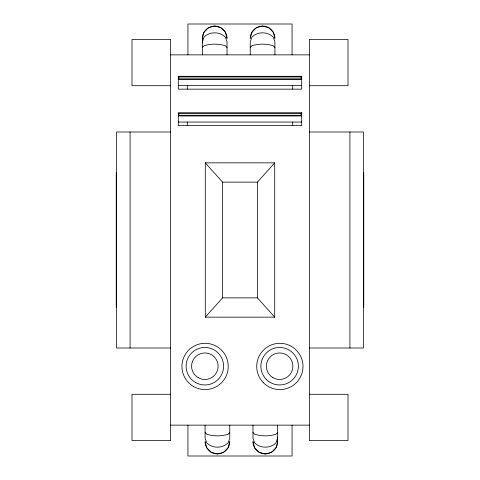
<?xml version="1.0" encoding="UTF-8"?>
<svg xmlns="http://www.w3.org/2000/svg" width="480" height="480" viewBox="0 0 480 480"><rect width="100%" height="100%" fill="white"/><g stroke="black" fill="none" stroke-linecap="round" stroke-linejoin="round"><path stroke-width="0.72" d="M202.338 54.858L202.338 41.706L203.994 37.188C209.628 31.374 219.738 31.374 225.372 37.188L227.028 41.706L227.028 54.858M277.662 425.142L277.662 438.294L276.006 442.812C270.372 448.626 260.262 448.626 254.628 442.812L252.972 438.294L252.972 425.142M274.716 317.142L257.358 297.858L257.358 182.142L274.716 162.858L205.284 162.858L205.284 317.142L274.716 317.142L274.716 162.858M205.284 317.142L222.642 297.858L222.642 182.142L205.284 162.858M202.338 47.436L203.994 45.78C210.876 43.596 218.49 43.596 225.372 45.78L227.028 47.436M250.236 47.436L251.892 45.78C258.774 43.596 266.382 43.596 273.27 45.78L274.92 47.436M229.764 432.564L228.108 434.22C221.226 436.404 213.618 436.404 206.73 434.22L205.08 432.564M277.662 432.564L276.006 434.22C269.124 436.404 261.51 436.404 254.628 434.22L252.972 432.564M170.574 54.858L309.426 54.858M178.284 79.518L301.716 79.518M178.284 85.62L301.716 85.62M170.574 85.716L132 85.716L132 39.426L170.574 39.426L170.574 440.574L132 440.574L132 394.284L170.574 394.284M309.426 85.716L348 85.716L348 39.426L309.426 39.426L309.426 440.574L348 440.574L348 394.284L309.426 394.284M178.284 115.968L301.716 115.968M178.284 122.064L301.716 122.064M170.574 132L116.574 132L116.574 348L170.574 348M309.426 132L363.426 132L363.426 348L309.426 348M116.574 172.77L116.25 172.77L116.25 307.23L116.574 307.23M363.426 172.77L363.75 172.77L363.75 307.23L363.426 307.23M222.642 182.142L257.358 182.142M222.642 297.858L257.358 297.858M170.574 425.142L309.426 425.142M202.338 41.706L202.812 42.996M277.188 437.004L277.662 438.294M202.89 40.458L202.338 38.4L203.994 32.226L208.512 27.708L214.68 26.058L220.854 27.708L225.372 32.226L227.028 38.4A12.342 12.342 0 0 0 213.618 26.106A12.342 12.342 0 0 0 202.524 40.524M277.11 439.542L277.662 441.6L276.006 447.774L271.488 452.292L265.32 453.942L259.146 452.292L254.628 447.774L252.972 441.6A12.342 12.342 0 0 0 266.382 453.894A12.342 12.342 0 0 0 277.476 439.476M349.926 132L349.926 348M292.716 85.62L292.716 89.16M292.716 122.064L292.716 125.61M292.074 54.858L292.074 24L187.926 24L187.926 54.858M292.074 425.142L292.074 456L187.926 456L187.926 425.142M274.92 54.858L274.92 41.706L273.27 37.188C267.63 31.374 257.526 31.374 251.892 37.188L250.236 41.706L250.236 54.858M229.764 425.142L229.764 438.294L228.108 442.812C222.474 448.626 212.37 448.626 206.73 442.812L205.08 438.294L205.08 425.142M187.284 85.62L187.284 89.16M187.284 122.064L187.284 125.61M130.074 132L130.074 348M251.892 32.226L250.236 38.4A12.342 12.342 0 0 1 262.578 26.058L268.752 27.708L273.27 32.226L274.92 38.4A12.342 12.342 0 0 0 262.578 26.058L256.41 27.708L251.892 32.226M229.764 441.6L228.108 447.774L223.59 452.292L217.422 453.942L211.248 452.292L206.73 447.774L205.08 441.6A12.342 12.342 0 0 0 217.422 453.942A12.342 12.342 0 0 0 229.764 441.6M301.716 76.302L178.284 76.302L178.284 89.16L301.716 89.16L301.716 76.302M301.032 76.974L178.968 76.974L178.968 78.846L301.032 78.846L301.032 76.974M301.716 112.752L178.284 112.752L178.284 125.61L301.716 125.61L301.716 112.752M301.032 113.424L178.968 113.424L178.968 115.296L301.032 115.296L301.032 113.424M263.49 382.812A23.142 23.142 0 0 0 302.214 372.438A23.142 23.142 0 0 0 273.87 344.094A23.142 23.142 0 0 0 263.49 382.812M266.37 379.476A18.744 18.744 0 0 0 297.732 371.07A18.744 18.744 0 0 0 274.776 348.114A18.744 18.744 0 0 0 266.37 379.476M273 377.7A13.254 13.254 0 0 0 292.878 366.216A13.254 13.254 0 0 0 273 354.738A13.254 13.254 0 0 0 273 377.7M195.48 382.452A18.744 18.744 0 0 0 223.602 366.216A18.744 18.744 0 0 0 195.48 349.986A18.744 18.744 0 0 0 195.48 382.452M193.512 386.49A23.142 23.142 0 0 0 228.228 366.45A23.142 23.142 0 0 0 193.512 346.41A23.142 23.142 0 0 0 193.512 386.49M198.228 377.7A13.254 13.254 0 0 0 218.112 366.216A13.254 13.254 0 0 0 198.228 354.738A13.254 13.254 0 0 0 198.228 377.7"/></g></svg>
